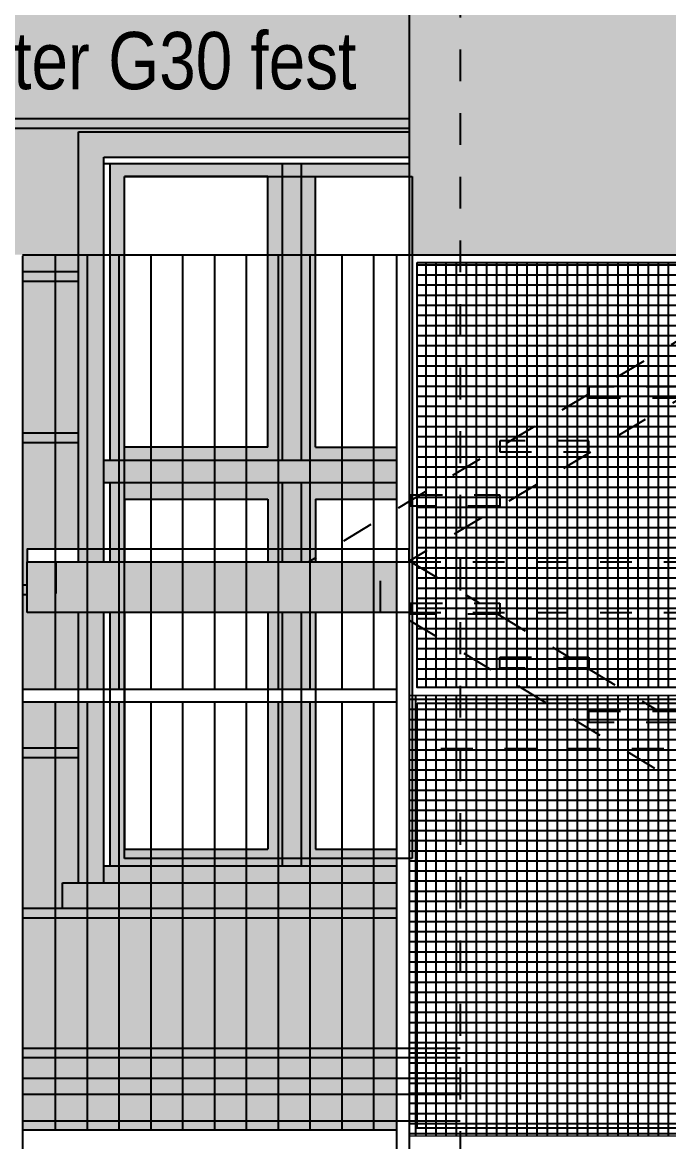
# Model space of a CAD drawing. Header units: metres. Extents: x -6 to 116, y 234 to 267.
# Drawn here: x 86.775 to 88.805, y 240.259 to 243.776 of the extents above; entities that cross this region are included whole.
import ezdxf
from ezdxf.enums import TextEntityAlignment as Align

# ---------------------------------------------------------------- set-up
doc = ezdxf.new("R2010")
doc.units = ezdxf.units.M
doc.header["$LTSCALE"] = 0.01
doc.header["$XCLIPFRAME"] = 2
doc.linetypes.add('AUSGEZOGEN', pattern=[0])
doc.linetypes.add('STRICHLINIE', pattern=[0.75, 0.5, -0.25])
for name, color, linetype in [('A_ANSICHT', 1, 'Continuous'), ('A_ansicht_geländer_1', 2, 'Continuous'), ('A_ansicht_verdeckt', 8, 'STRICHLINIE'), ('A_Fensterrahmen', 1, 'Continuous'), ('A_Gitterrost', 3, 'Continuous'), ('A_Glasbild', 7, 'Continuous'), ('A_Schraff_Fensterrahmen', 255, 'Continuous'), ('A_Schraff_Gewaende', 23, 'Continuous'), ('A_Schraff_Paneel', 14, 'Continuous'), ('A_schraff_scheibe', 253, 'Continuous'), ('A_Schraff_Sims', 17, 'Continuous'), ('A_Stahl', 5, 'Continuous'), ('A_TEXT', 1, 'Continuous'), ('ANSICHT', 1, 'Continuous'), ('FASSADE', 7, 'AUSGEZOGEN'), ('FASSADE_STRUKTUR', 2, 'AUSGEZOGEN')]:
    doc.layers.add(name, color=color, linetype=linetype)
doc.styles.add('arial-n', font='ARIALN.TTF')
picture_1 = doc.add_image_def('image1.jpg', size_in_pixel=(60, 84))

msp = doc.modelspace()

# ---------------------------------------------------------------- hatches: boundary and pattern name
at = {"layer": 'A_Schraff_Fensterrahmen'}
h = msp.add_hatch(color=256, dxfattribs=at)
h.paths.add_polyline_path([(87.0506, 243.0462), (87.0956, 243.0462), (87.0956, 243.2915), (87.5456, 243.2915), (87.5456, 243.0462), (87.5906, 243.0462), (87.5906, 243.3325), (87.0506, 243.3325)])
h.paths.add_polyline_path([(87.6956, 243.2915), (87.9897, 243.2915), (87.9897, 243.3325), (87.6506, 243.3325), (87.6506, 243.0462), (87.6956, 243.0462)])
h.paths.add_polyline_path([(87.6506, 243.3325), (87.5906, 243.3325), (87.5906, 243.0462), (87.6506, 243.0462)])
h = msp.add_hatch(color=256, dxfattribs=at)
h.paths.add_polyline_path([(87.6506, 241.9212), (87.5906, 241.9212), (87.5906, 241.6812), (87.6506, 241.6812)])
h.paths.add_polyline_path([(87.5906, 242.1212), (87.5906, 242.0812), (87.6506, 242.0812), (87.6506, 242.1212)])
h.paths.add_polyline_path([(87.5906, 242.1212), (87.6506, 242.1212), (87.6506, 242.3304), (87.5906, 242.3304)])
h.paths.add_polyline_path([(87.6777, 242.3304), (87.6506, 242.3304), (87.6506, 242.1212), (87.6777, 242.1212)])
h.paths.add_polyline_path([(87.6956, 242.2778), (87.7777, 242.2778), (87.7777, 242.3304), (87.6777, 242.3304), (87.6777, 242.1212), (87.6956, 242.1212)])
h.paths.add_polyline_path([(87.6506, 242.0812), (87.6746, 242.0812), (87.6777, 242.083), (87.6777, 242.1212), (87.6506, 242.1212)])
h.paths.add_polyline_path([(87.6956, 242.1212), (87.6777, 242.1212), (87.6777, 242.083), (87.6956, 242.0938)])
h.paths.add_polyline_path([(87.5456, 242.1212), (87.5777, 242.1212), (87.5777, 242.3304), (87.4777, 242.3304), (87.4777, 242.2778), (87.5456, 242.2778)])
h.paths.add_polyline_path([(87.3777, 242.3304), (87.3777, 242.2778), (87.4777, 242.2778), (87.4777, 242.3304)])
h.paths.add_polyline_path([(87.3777, 242.2778), (87.3777, 242.3304), (87.2777, 242.3304), (87.2777, 242.2778)])
h.paths.add_polyline_path([(87.2777, 242.2778), (87.2777, 242.3304), (87.1777, 242.3304), (87.1777, 242.2778)])
h.paths.add_polyline_path([(87.1777, 242.2778), (87.1777, 242.3304), (87.0777, 242.3304), (87.0777, 242.1212), (87.0956, 242.1212), (87.0956, 242.2778)])
h.paths.add_polyline_path([(87.0506, 242.1212), (87.0777, 242.1212), (87.0777, 242.3304), (87.0506, 242.3304)])
h.paths.add_polyline_path([(87.0777, 242.1212), (87.0506, 242.1212), (87.0506, 242.0812), (87.0777, 242.0812)])
h.paths.add_polyline_path([(87.0956, 242.1212), (87.0777, 242.1212), (87.0777, 242.0812), (87.0956, 242.0812)])
h.paths.add_polyline_path([(87.7777, 242.3304), (87.7777, 242.2778), (87.8777, 242.2778), (87.8777, 242.3304)])
h.paths.add_polyline_path([(87.8777, 242.3304), (87.8777, 242.2778), (87.9497, 242.2778), (87.9497, 242.3304)])
h.paths.add_polyline_path([(87.0506, 242.4005), (87.0777, 242.4005), (87.0777, 243.0462), (87.0506, 243.0462)])
h.paths.add_polyline_path([(87.0956, 242.4415), (87.0956, 243.0462), (87.0777, 243.0462), (87.0777, 242.4005), (87.1777, 242.4005), (87.1777, 242.4415)])
h.paths.add_polyline_path([(87.2777, 242.4005), (87.2777, 242.4415), (87.1777, 242.4415), (87.1777, 242.4005)])
h.paths.add_polyline_path([(87.3777, 242.4005), (87.3777, 242.4415), (87.2777, 242.4415), (87.2777, 242.4005)])
h.paths.add_polyline_path([(87.3777, 242.4415), (87.3777, 242.4005), (87.4777, 242.4005), (87.4777, 242.4415)])
h.paths.add_polyline_path([(87.5777, 242.4005), (87.5777, 243.0462), (87.5456, 243.0462), (87.5456, 242.4415), (87.4777, 242.4415), (87.4777, 242.4005)])
h.paths.add_polyline_path([(87.5777, 242.4005), (87.5906, 242.4005), (87.5906, 243.0462), (87.5777, 243.0462)])
h.paths.add_polyline_path([(87.5906, 242.4005), (87.6506, 242.4005), (87.6506, 243.0462), (87.5906, 243.0462)])
h.paths.add_polyline_path([(87.6777, 243.0462), (87.6506, 243.0462), (87.6506, 242.4005), (87.6777, 242.4005)])
h.paths.add_polyline_path([(87.7777, 242.4005), (87.7777, 242.4415), (87.6956, 242.4415), (87.6956, 243.0462), (87.6777, 243.0462), (87.6777, 242.4005)])
h.paths.add_polyline_path([(87.8777, 242.4005), (87.8777, 242.4415), (87.7777, 242.4415), (87.7777, 242.4005)])
h.paths.add_polyline_path([(87.9497, 242.4005), (87.9497, 242.4415), (87.8777, 242.4415), (87.8777, 242.4005)])
h.paths.add_polyline_path([(87.0777, 242.4005), (87.0306, 242.4005), (87.0306, 242.3304), (87.0777, 242.3304)])
h.paths.add_polyline_path([(87.1777, 242.3304), (87.1777, 242.4005), (87.0777, 242.4005), (87.0777, 242.3304)])
h.paths.add_polyline_path([(87.2777, 242.3304), (87.2777, 242.4005), (87.1777, 242.4005), (87.1777, 242.3304)])
h.paths.add_polyline_path([(87.3777, 242.3304), (87.3777, 242.4005), (87.2777, 242.4005), (87.2777, 242.3304)])
h.paths.add_polyline_path([(87.3777, 242.4005), (87.3777, 242.3304), (87.4777, 242.3304), (87.4777, 242.4005)])
h.paths.add_polyline_path([(87.4777, 242.4005), (87.4777, 242.3304), (87.5777, 242.3304), (87.5777, 242.4005)])
h.paths.add_polyline_path([(87.5777, 242.4005), (87.5777, 242.3304), (87.6777, 242.3304), (87.6777, 242.4005)])
h.paths.add_polyline_path([(87.6777, 242.3304), (87.7777, 242.3304), (87.7777, 242.4005), (87.6777, 242.4005)])
h.paths.add_polyline_path([(87.7777, 242.4005), (87.7777, 242.3304), (87.8777, 242.3304), (87.8777, 242.4005)])
h.paths.add_polyline_path([(87.8777, 242.3304), (87.9497, 242.3304), (87.9497, 242.4005), (87.8777, 242.4005)])
h = msp.add_hatch(color=256, dxfattribs=at)
h.paths.add_polyline_path([(87.5777, 242.1212), (87.5906, 242.1212), (87.5906, 242.3304), (87.5777, 242.3304)])
h.paths.add_polyline_path([(87.5777, 242.0812), (87.5906, 242.0812), (87.5906, 242.1212), (87.5777, 242.1212)])
h.paths.add_polyline_path([(87.6956, 242.0812), (87.6956, 242.0938), (87.6777, 242.083), (87.6777, 242.0812)])
h = msp.add_hatch(color=256, dxfattribs=at)
h.paths.add_polyline_path([(87.0777, 241.1251), (87.0306, 241.1251), (87.0306, 241.0725), (87.0777, 241.0725)])
h.paths.add_polyline_path([(87.1777, 241.1251), (87.0777, 241.1251), (87.0777, 241.0725), (87.1777, 241.0725)])
h.paths.add_polyline_path([(87.2777, 241.1251), (87.1777, 241.1251), (87.1777, 241.0725), (87.2777, 241.0725)])
h.paths.add_polyline_path([(87.3777, 241.1251), (87.2777, 241.1251), (87.2777, 241.0725), (87.3777, 241.0725)])
h.paths.add_polyline_path([(87.4777, 241.1251), (87.3777, 241.1251), (87.3777, 241.0725), (87.4777, 241.0725)])
h.paths.add_polyline_path([(87.5777, 241.1251), (87.4777, 241.1251), (87.4777, 241.0725), (87.5777, 241.0725)])
h.paths.add_polyline_path([(87.6777, 241.1251), (87.5777, 241.1251), (87.5777, 241.0725), (87.6777, 241.0725)])
h.paths.add_polyline_path([(87.7777, 241.1251), (87.6777, 241.1251), (87.6777, 241.0725), (87.7777, 241.0725)])
h.paths.add_polyline_path([(87.8777, 241.1251), (87.7777, 241.1251), (87.7777, 241.0725), (87.8777, 241.0725)])
h.paths.add_polyline_path([(87.9497, 241.1251), (87.8777, 241.1251), (87.8777, 241.0725), (87.9497, 241.0725)])
h.paths.add_polyline_path([(87.9497, 241.1778), (87.8777, 241.1778), (87.8777, 241.1251), (87.9497, 241.1251)])
h.paths.add_polyline_path([(87.8777, 241.1778), (87.7777, 241.1778), (87.7777, 241.1251), (87.8777, 241.1251)])
h.paths.add_polyline_path([(87.7777, 241.1778), (87.6956, 241.1778), (87.6956, 241.6412), (87.6777, 241.6412), (87.6777, 241.1251), (87.7777, 241.1251)])
h.paths.add_polyline_path([(87.6777, 241.6412), (87.6506, 241.6412), (87.6506, 241.1251), (87.6777, 241.1251)])
h.paths.add_polyline_path([(87.6506, 241.6412), (87.5906, 241.6412), (87.5906, 241.1251), (87.6506, 241.1251)])
h.paths.add_polyline_path([(87.5906, 241.6412), (87.5777, 241.6412), (87.5777, 241.1251), (87.5906, 241.1251)])
h.paths.add_polyline_path([(87.5777, 241.6412), (87.5456, 241.6412), (87.5456, 241.1778), (87.4777, 241.1778), (87.4777, 241.1251), (87.5777, 241.1251)])
h.paths.add_polyline_path([(87.4777, 241.1778), (87.3777, 241.1778), (87.3777, 241.1251), (87.4777, 241.1251)])
h.paths.add_polyline_path([(87.3777, 241.1778), (87.2777, 241.1778), (87.2777, 241.1251), (87.3777, 241.1251)])
h.paths.add_polyline_path([(87.2777, 241.1778), (87.1777, 241.1778), (87.1777, 241.1251), (87.2777, 241.1251)])
h.paths.add_polyline_path([(87.1777, 241.1778), (87.0956, 241.1778), (87.0956, 241.6412), (87.0777, 241.6412), (87.0777, 241.1251), (87.1777, 241.1251)])
h.paths.add_polyline_path([(87.0777, 241.6412), (87.0506, 241.6412), (87.0506, 241.1251), (87.0777, 241.1251)])
h.paths.add_polyline_path([(87.0777, 241.9212), (87.0506, 241.9212), (87.0506, 241.6812), (87.0777, 241.6812)])
h.paths.add_polyline_path([(87.0956, 241.9212), (87.0777, 241.9212), (87.0777, 241.6812), (87.0956, 241.6812)])
h.paths.add_polyline_path([(87.5777, 241.9212), (87.5456, 241.9212), (87.5456, 241.6812), (87.5777, 241.6812)])
h.paths.add_polyline_path([(87.5906, 241.9212), (87.5777, 241.9212), (87.5777, 241.6812), (87.5906, 241.6812)])
h.paths.add_polyline_path([(87.6777, 241.9212), (87.6506, 241.9212), (87.6506, 241.6812), (87.6777, 241.6812)])
h.paths.add_polyline_path([(87.6956, 241.9212), (87.6777, 241.9212), (87.6777, 241.6812), (87.6956, 241.6812)])
h.paths.add_polyline_path([(87.5777, 242.1212), (87.5456, 242.1212), (87.5456, 242.0812), (87.5777, 242.0812)])
at = {"layer": 'A_Schraff_Gewaende'}
h = msp.add_hatch(color=256, dxfattribs=at)
h.dxf.hatch_style = 1
h.paths.add_polyline_path([(87.0306, 243.3525), (87.9897, 243.3525), (87.9897, 243.4325), (86.9506, 243.4325), (86.9506, 243.0462), (87.0306, 243.0462)])
h.paths.add_polyline_path([(87.0306, 243.0462), (86.9777, 243.0462), (86.9777, 242.1212), (87.0306, 242.1212)])
h.paths.add_polyline_path([(86.9777, 243.0462), (86.9506, 243.0462), (86.9506, 242.1212), (86.9777, 242.1212)])
h.paths.add_polyline_path([(86.9777, 242.1212), (86.9506, 242.1212), (86.9506, 242.0812), (86.9777, 242.0812)])
h.paths.add_polyline_path([(87.0306, 242.1212), (86.9777, 242.1212), (86.9777, 242.0812), (87.0306, 242.0812)])
h.paths.add_polyline_path([(86.9777, 241.9212), (86.9506, 241.9212), (86.9506, 241.6812), (86.9777, 241.6812)])
h.paths.add_polyline_path([(87.0306, 241.9212), (86.9777, 241.9212), (86.9777, 241.6812), (87.0306, 241.6812)])
h.paths.add_polyline_path([(86.9777, 241.6412), (86.9506, 241.6412), (86.9506, 241.0725), (86.9777, 241.0725)])
h.paths.add_polyline_path([(87.0306, 241.6412), (86.9777, 241.6412), (86.9777, 241.0725), (87.0306, 241.0725)])
h.paths.add_polyline_path([(86.9777, 241.0725), (86.9006, 241.0725), (86.9006, 240.9925), (86.9777, 240.9925)])
h.paths.add_polyline_path([(87.0777, 241.0725), (86.9777, 241.0725), (86.9777, 240.9925), (87.0777, 240.9925)])
h.paths.add_polyline_path([(87.1777, 241.0725), (87.0777, 241.0725), (87.0777, 240.9925), (87.1777, 240.9925)])
h.paths.add_polyline_path([(87.2777, 241.0725), (87.1777, 241.0725), (87.1777, 240.9925), (87.2777, 240.9925)])
h.paths.add_polyline_path([(87.3777, 241.0725), (87.2777, 241.0725), (87.2777, 240.9925), (87.3777, 240.9925)])
h.paths.add_polyline_path([(87.4777, 241.0725), (87.3777, 241.0725), (87.3777, 240.9925), (87.4777, 240.9925)])
h.paths.add_polyline_path([(87.5777, 241.0725), (87.4777, 241.0725), (87.4777, 240.9925), (87.5777, 240.9925)])
h.paths.add_polyline_path([(87.6777, 241.0725), (87.5777, 241.0725), (87.5777, 240.9925), (87.6777, 240.9925)])
h.paths.add_polyline_path([(87.7777, 241.0725), (87.6777, 241.0725), (87.6777, 240.9925), (87.7777, 240.9925)])
h.paths.add_polyline_path([(87.8777, 241.0725), (87.7777, 241.0725), (87.7777, 240.9925), (87.8777, 240.9925)])
h.paths.add_polyline_path([(87.9497, 241.0725), (87.8777, 241.0725), (87.8777, 240.9925), (87.9497, 240.9925)])
at = {"layer": 'A_Schraff_Paneel'}
h = msp.add_hatch(color=256, dxfattribs=at)
h.paths.add_polyline_path([(72.5025, 243.9441), (72.5025, 240.5227), (72.4676, 240.5227), (72.4676, 240.4582), (86.7347, 240.4582), (86.7347, 243.0462), (86.9506, 243.0462), (86.9506, 243.4325), (87.9897, 243.4325), (87.9897, 243.9441)])
h.paths.add_polyline_path([(78.0402, 243.4325), (78.0402, 241.0725), (77.9902, 241.0725), (77.9902, 240.9925), (79.4302, 240.9925), (79.4302, 241.0725), (79.3802, 241.0725), (79.3802, 243.4325)], flags=16)
h.paths.add_polyline_path([(76.2212, 243.4325), (76.2212, 241.0725), (76.1712, 241.0725), (76.1712, 240.9925), (77.6112, 240.9925), (77.6112, 241.0725), (77.5612, 241.0725), (77.5612, 243.4325)], flags=16)
h.paths.add_polyline_path([(83.1909, 243.4325), (83.1909, 241.0725), (83.1409, 241.0725), (83.1409, 240.9925), (84.5809, 240.9925), (84.5809, 241.0725), (84.5309, 241.0725), (84.5309, 243.4325)], flags=16)
h.paths.add_polyline_path([(74.3413, 243.4325), (74.3413, 241.0725), (74.2913, 241.0725), (74.2913, 240.9925), (75.7313, 240.9925), (75.7313, 241.0725), (75.6813, 241.0725), (75.6813, 243.4325)], flags=16)
h = msp.add_hatch(color=256, dxfattribs=at)
h.dxf.hatch_style = 1
h.paths.add_polyline_path([(86.8777, 242.9629), (86.7747, 242.9629), (86.7747, 242.4863), (86.8777, 242.4863)])
h.paths.add_polyline_path([(86.9506, 242.9629), (86.8777, 242.9629), (86.8777, 242.4863), (86.9506, 242.4863)])
h.paths.add_polyline_path([(86.8777, 243.0462), (86.7747, 243.0462), (86.7747, 243.0262), (86.7747, 242.9929), (86.8777, 242.9929)])
h.paths.add_polyline_path([(86.9506, 243.0462), (86.8777, 243.0462), (86.8777, 242.9929), (86.9506, 242.9929)])
h.paths.add_polyline_path([(86.8777, 242.4563), (86.7747, 242.4563), (86.7747, 242.0082), (86.7897, 242.0082), (86.7897, 242.0812), (86.7897, 242.1212), (86.8777, 242.1212)])
h.paths.add_polyline_path([(86.9506, 242.4563), (86.8777, 242.4563), (86.8777, 242.1212), (86.9506, 242.1212)])
h.paths.add_polyline_path([(86.8777, 241.9212), (86.7897, 241.9212), (86.7897, 241.9782), (86.7747, 241.9782), (86.7747, 241.6812), (86.8777, 241.6812)])
h.paths.add_polyline_path([(86.9506, 241.9212), (86.8777, 241.9212), (86.8777, 241.6812), (86.9506, 241.6812)])
h.paths.add_polyline_path([(86.8777, 241.6412), (86.7747, 241.6412), (86.7747, 241.4959), (86.8777, 241.4959)])
h.paths.add_polyline_path([(86.9506, 241.6412), (86.8777, 241.6412), (86.8777, 241.4959), (86.9506, 241.4959)])
h.paths.add_polyline_path([(86.8777, 241.4659), (86.7747, 241.4659), (86.7747, 240.9921), (86.8777, 240.9921)])
h.paths.add_polyline_path([(86.9506, 241.4659), (86.8777, 241.4659), (86.8777, 240.9921), (86.9006, 240.9921), (86.9006, 241.0725), (86.9506, 241.0725)])
h = msp.add_hatch(color=256, dxfattribs=at)
h.paths.add_polyline_path([(86.8777, 242.9629), (86.8777, 242.9929), (86.7747, 242.9929), (86.7747, 242.9629)])
h.paths.add_polyline_path([(86.9506, 242.9629), (86.9506, 242.9929), (86.8777, 242.9929), (86.8777, 242.9629)])
h.paths.add_polyline_path([(86.7747, 242.4863), (86.7747, 242.4563), (86.8777, 242.4563), (86.8777, 242.4863)])
h.paths.add_polyline_path([(86.9506, 242.4563), (86.9506, 242.4863), (86.8777, 242.4863), (86.8777, 242.4563)])
h.paths.add_polyline_path([(86.7897, 242.0082), (86.7747, 242.0082), (86.7747, 241.9782), (86.7897, 241.9782)])
h = msp.add_hatch(color=256, dxfattribs=at)
h.paths.add_polyline_path([(86.8777, 240.5227), (86.8777, 240.5527), (86.7747, 240.5527), (86.7747, 240.5227)])
h.paths.add_polyline_path([(86.9777, 240.5227), (86.9777, 240.5527), (86.8777, 240.5527), (86.8777, 240.5227)])
h.paths.add_polyline_path([(86.9777, 240.5527), (86.9777, 240.5227), (87.0777, 240.5227), (87.0777, 240.5527)])
h.paths.add_polyline_path([(87.0777, 240.5527), (87.0777, 240.5227), (87.1777, 240.5227), (87.1777, 240.5527)])
h.paths.add_polyline_path([(87.1777, 240.5527), (87.1777, 240.5227), (87.2777, 240.5227), (87.2777, 240.5527)])
h.paths.add_polyline_path([(87.2777, 240.5527), (87.2777, 240.5227), (87.3777, 240.5227), (87.3777, 240.5527)])
h.paths.add_polyline_path([(87.4777, 240.5227), (87.4777, 240.5527), (87.3777, 240.5527), (87.3777, 240.5227)])
h.paths.add_polyline_path([(87.5777, 240.5227), (87.5777, 240.5527), (87.4777, 240.5527), (87.4777, 240.5227)])
h.paths.add_polyline_path([(87.6777, 240.5227), (87.6777, 240.5527), (87.5777, 240.5527), (87.5777, 240.5227)])
h.paths.add_polyline_path([(87.7777, 240.5227), (87.7777, 240.5527), (87.6777, 240.5527), (87.6777, 240.5227)])
h.paths.add_polyline_path([(87.8777, 240.5227), (87.8777, 240.5527), (87.7777, 240.5527), (87.7777, 240.5227)])
h.paths.add_polyline_path([(87.8777, 240.5527), (87.8777, 240.5227), (87.9497, 240.5227), (87.9497, 240.5527)])
h.paths.add_polyline_path([(87.9497, 240.9621), (87.9497, 240.9921), (87.8777, 240.9921), (87.8777, 240.9621)])
h.paths.add_polyline_path([(87.7777, 240.9921), (87.7777, 240.9621), (87.8777, 240.9621), (87.8777, 240.9921)])
h.paths.add_polyline_path([(87.6777, 240.9921), (87.6777, 240.9621), (87.7777, 240.9621), (87.7777, 240.9921)])
h.paths.add_polyline_path([(87.5777, 240.9921), (87.5777, 240.9621), (87.6777, 240.9621), (87.6777, 240.9921)])
h.paths.add_polyline_path([(87.4777, 240.9921), (87.4777, 240.9621), (87.5777, 240.9621), (87.5777, 240.9921)])
h.paths.add_polyline_path([(87.4777, 240.9621), (87.4777, 240.9921), (87.3777, 240.9921), (87.3777, 240.9621)])
h.paths.add_polyline_path([(87.3777, 240.9621), (87.3777, 240.9921), (87.2777, 240.9921), (87.2777, 240.9621)])
h.paths.add_polyline_path([(87.1777, 240.9921), (87.1777, 240.9621), (87.2777, 240.9621), (87.2777, 240.9921)])
h.paths.add_polyline_path([(87.1777, 240.9621), (87.1777, 240.9921), (87.0777, 240.9921), (87.0777, 240.9621)])
h.paths.add_polyline_path([(86.9777, 240.9921), (86.9777, 240.9621), (87.0777, 240.9621), (87.0777, 240.9921)])
h.paths.add_polyline_path([(86.8777, 240.9921), (86.8777, 240.9621), (86.9777, 240.9621), (86.9777, 240.9921)])
h.paths.add_polyline_path([(86.7747, 240.9921), (86.7747, 240.9621), (86.8777, 240.9621), (86.8777, 240.9921)])
h.paths.add_polyline_path([(86.7747, 241.4959), (86.7747, 241.4659), (86.8777, 241.4659), (86.8777, 241.4959)])
h.paths.add_polyline_path([(86.9506, 241.4659), (86.9506, 241.4959), (86.8777, 241.4959), (86.8777, 241.4659)])
h = msp.add_hatch(color=256, dxfattribs=at)
h.dxf.hatch_style = 1
h.paths.add_polyline_path([(86.8777, 240.9621), (86.7747, 240.9621), (86.7747, 240.5527), (86.8777, 240.5527)])
h.paths.add_polyline_path([(86.9777, 240.9621), (86.8777, 240.9621), (86.8777, 240.5527), (86.9777, 240.5527)])
h.paths.add_polyline_path([(87.0777, 240.9621), (86.9777, 240.9621), (86.9777, 240.5527), (87.0777, 240.5527)])
h.paths.add_polyline_path([(87.1777, 240.9621), (87.0777, 240.9621), (87.0777, 240.5527), (87.1777, 240.5527)])
h.paths.add_polyline_path([(87.2777, 240.9621), (87.1777, 240.9621), (87.1777, 240.5527), (87.2777, 240.5527)])
h.paths.add_polyline_path([(87.3777, 240.9621), (87.2777, 240.9621), (87.2777, 240.5527), (87.3777, 240.5527)])
h.paths.add_polyline_path([(87.4777, 240.9621), (87.3777, 240.9621), (87.3777, 240.5527), (87.4777, 240.5527)])
h.paths.add_polyline_path([(87.5777, 240.9621), (87.4777, 240.9621), (87.4777, 240.5527), (87.5777, 240.5527)])
h.paths.add_polyline_path([(87.6777, 240.9621), (87.5777, 240.9621), (87.5777, 240.5527), (87.6777, 240.5527)])
h.paths.add_polyline_path([(87.7777, 240.9621), (87.6777, 240.9621), (87.6777, 240.5527), (87.7777, 240.5527)])
h.paths.add_polyline_path([(87.8777, 240.9621), (87.7777, 240.9621), (87.7777, 240.5527), (87.8777, 240.5527)])
h.paths.add_polyline_path([(87.9497, 240.9621), (87.8777, 240.9621), (87.8777, 240.5527), (87.9497, 240.5527)])
h.paths.add_polyline_path([(87.9497, 240.5227), (87.8777, 240.5227), (87.8777, 240.4582), (87.9497, 240.4582)])
h.paths.add_polyline_path([(87.8777, 240.5227), (87.7777, 240.5227), (87.7777, 240.4582), (87.8777, 240.4582)])
h.paths.add_polyline_path([(87.7777, 240.5227), (87.6777, 240.5227), (87.6777, 240.4582), (87.7777, 240.4582)])
h.paths.add_polyline_path([(87.6777, 240.5227), (87.5777, 240.5227), (87.5777, 240.4582), (87.6777, 240.4582)])
h.paths.add_polyline_path([(87.5777, 240.5227), (87.4777, 240.5227), (87.4777, 240.4582), (87.5777, 240.4582)])
h.paths.add_polyline_path([(87.4777, 240.5227), (87.3777, 240.5227), (87.3777, 240.4582), (87.4777, 240.4582)])
h.paths.add_polyline_path([(87.3777, 240.5227), (87.2777, 240.5227), (87.2777, 240.4582), (87.3777, 240.4582)])
h.paths.add_polyline_path([(87.2777, 240.5227), (87.1777, 240.5227), (87.1777, 240.4582), (87.2777, 240.4582)])
h.paths.add_polyline_path([(87.1777, 240.5227), (87.0777, 240.5227), (87.0777, 240.4582), (87.1777, 240.4582)])
h.paths.add_polyline_path([(87.0777, 240.5227), (86.9777, 240.5227), (86.9777, 240.4582), (87.0777, 240.4582)])
h.paths.add_polyline_path([(86.9777, 240.5227), (86.8777, 240.5227), (86.8777, 240.4582), (86.9777, 240.4582)])
h.paths.add_polyline_path([(86.8777, 240.5227), (86.7747, 240.5227), (86.7747, 240.4582), (86.8777, 240.4582)])
h = msp.add_hatch(color=256, dxfattribs=at)
h.paths.add_polyline_path([(86.8777, 240.2962), (86.8777, 240.3242), (86.7747, 240.3242), (86.7747, 240.2962)])
h.paths.add_polyline_path([(86.9777, 240.2962), (86.9777, 240.3242), (86.8777, 240.3242), (86.8777, 240.2962)])
h.paths.add_polyline_path([(87.0777, 240.2962), (87.0777, 240.3242), (86.9777, 240.3242), (86.9777, 240.2962)])
h.paths.add_polyline_path([(87.1777, 240.2962), (87.1777, 240.3242), (87.0777, 240.3242), (87.0777, 240.2962)])
h.paths.add_polyline_path([(87.2777, 240.2962), (87.2777, 240.3242), (87.1777, 240.3242), (87.1777, 240.2962)])
h.paths.add_polyline_path([(87.3777, 240.2962), (87.3777, 240.3242), (87.2777, 240.3242), (87.2777, 240.2962)])
h.paths.add_polyline_path([(87.4777, 240.2962), (87.4777, 240.3242), (87.3777, 240.3242), (87.3777, 240.2962)])
h.paths.add_polyline_path([(87.5777, 240.2962), (87.5777, 240.3242), (87.4777, 240.3242), (87.4777, 240.2962)])
h.paths.add_polyline_path([(87.6777, 240.2962), (87.6777, 240.3242), (87.5777, 240.3242), (87.5777, 240.2962)])
h.paths.add_polyline_path([(87.7777, 240.2962), (87.7777, 240.3242), (87.6777, 240.3242), (87.6777, 240.2962)])
h.paths.add_polyline_path([(87.8777, 240.2962), (87.8777, 240.3242), (87.7777, 240.3242), (87.7777, 240.2962)])
h.paths.add_polyline_path([(87.9497, 240.2962), (87.9497, 240.3242), (87.8777, 240.3242), (87.8777, 240.2962)])
at = {"layer": 'A_schraff_scheibe'}
h = msp.add_hatch(dxfattribs=at)
h.set_pattern_fill('DOTS', color=253, scale=0.02, style=0)
h.paths.add_polyline_path([(90.7897, 252.3962), (87.9897, 252.3962), (87.9897, 251.2962), (90.7897, 251.2962)])
h.paths.add_polyline_path([(90.7897, 251.2962), (87.9897, 251.2962), (87.9897, 250.5318), (90.7897, 248.8384)])
h.paths.add_polyline_path([(89.6647, 250.3245, -1), (89.1147, 250.3245, -1)], flags=16)
h.paths.add_polyline_path([(87.9907, 250.5312), (87.9897, 250.5312), (87.9897, 249.3812), (88.946, 248.8028), (90.7897, 248.8028), (90.7897, 248.8384)])
h.paths.add_polyline_path([(87.9897, 249.2075), (87.9897, 248.8028), (88.6605, 248.8028)])
h.paths.add_polyline_path([(90.7897, 248.8028), (88.946, 248.8028), (90.7897, 247.6878)])
h.paths.add_polyline_path([(88.6605, 248.8028), (87.9897, 248.8028), (87.9897, 247.5562), (90.7273, 247.5562)])
h.paths.add_polyline_path([(90.7897, 247.5185), (90.7273, 247.5562), (87.9897, 247.5562), (87.9897, 246.9618), (90.7897, 245.2684)])
h.paths.add_polyline_path([(89.6647, 246.7545, -1), (89.1147, 246.7545, -1)], flags=16)
h.paths.add_polyline_path([(87.9907, 246.9612), (87.9897, 246.9612), (87.9897, 245.8112), (88.946, 245.2328), (90.7897, 245.2328), (90.7897, 245.2684)])
h.paths.add_polyline_path([(87.9897, 245.6375), (87.9897, 245.2328), (88.6605, 245.2328)])
h.paths.add_polyline_path([(88.6605, 245.2328), (87.9897, 245.2328), (87.9897, 243.9862), (90.7273, 243.9862)])
h.paths.add_polyline_path([(90.7897, 245.2328), (88.946, 245.2328), (90.7897, 244.1178)])
h.paths.add_polyline_path([(90.7897, 243.9485), (90.7273, 243.9862), (87.9897, 243.9862), (87.9897, 243.0462), (89.1165, 243.0462, -0.890774), (89.6629, 243.0462), (90.7897, 243.0462)])
h = msp.add_hatch(color=256, dxfattribs=at)
h.paths.add_polyline_path([(86.8777, 242.0812), (86.7897, 242.0812), (86.7897, 241.9212), (86.8777, 241.9212)])
h.paths.add_polyline_path([(86.8777, 241.9212), (86.8797, 241.9212), (86.9777, 241.9212), (86.9777, 242.0812), (86.8777, 242.0812)])
h.paths.add_polyline_path([(86.9777, 241.9212), (87.0777, 241.9212), (87.0777, 242.0812), (86.9777, 242.0812)])
h.paths.add_polyline_path([(87.0777, 241.9212), (87.1777, 241.9212), (87.1777, 242.0812), (87.0777, 242.0812)])
h.paths.add_polyline_path([(87.2777, 242.0812), (87.1777, 242.0812), (87.1777, 241.9212), (87.2777, 241.9212)])
h.paths.add_polyline_path([(87.3777, 242.0812), (87.2777, 242.0812), (87.2777, 241.9212), (87.3777, 241.9212)])
h.paths.add_polyline_path([(87.3777, 241.9212), (87.4777, 241.9212), (87.4777, 242.0812), (87.3777, 242.0812)])
h.paths.add_polyline_path([(87.4777, 241.9212), (87.5777, 241.9212), (87.5777, 242.0812), (87.4777, 242.0812)])
h.paths.add_polyline_path([(87.6777, 242.0812), (87.5777, 242.0812), (87.5777, 241.9212), (87.6777, 241.9212)])
h.paths.add_polyline_path([(87.7777, 242.0812), (87.6777, 242.0812), (87.6777, 241.9212), (87.7777, 241.9212)])
h.paths.add_polyline_path([(87.7777, 241.9212), (87.8777, 241.9212), (87.8777, 242.0812), (87.7777, 242.0812)])
h.paths.add_polyline_path([(87.9497, 242.0812), (87.8777, 242.0812), (87.8777, 241.9212), (87.8997, 241.9212), (87.9497, 241.9212)])
at = {"layer": 'A_Schraff_Sims'}
h = msp.add_hatch(color=256, dxfattribs=at)
h.paths.add_polyline_path([(86.8777, 240.4082), (86.8777, 240.4582), (86.7747, 240.4582), (86.7747, 240.4082)])
h.paths.add_polyline_path([(86.7747, 240.4082), (86.7747, 240.3242), (86.8777, 240.3242), (86.8777, 240.4082)])
h.paths.add_polyline_path([(86.8777, 240.4582), (86.8777, 240.4082), (86.9777, 240.4082), (86.9777, 240.4582)])
h.paths.add_polyline_path([(86.8777, 240.4082), (86.8777, 240.3242), (86.9777, 240.3242), (86.9777, 240.4082)])
h.paths.add_polyline_path([(86.9777, 240.4582), (86.9777, 240.4082), (87.0777, 240.4082), (87.0777, 240.4582)])
h.paths.add_polyline_path([(86.9777, 240.4082), (86.9777, 240.3242), (87.0777, 240.3242), (87.0777, 240.4082)])
h.paths.add_polyline_path([(87.1777, 240.4082), (87.1777, 240.4582), (87.0777, 240.4582), (87.0777, 240.4082)])
h.paths.add_polyline_path([(87.1777, 240.3242), (87.1777, 240.4082), (87.0777, 240.4082), (87.0777, 240.3242)])
h.paths.add_polyline_path([(87.2777, 240.4082), (87.2777, 240.4582), (87.1777, 240.4582), (87.1777, 240.4082)])
h.paths.add_polyline_path([(87.1777, 240.4082), (87.1777, 240.3242), (87.2777, 240.3242), (87.2777, 240.4082)])
h.paths.add_polyline_path([(87.3777, 240.4082), (87.3777, 240.4582), (87.2777, 240.4582), (87.2777, 240.4082)])
h.paths.add_polyline_path([(87.2777, 240.4082), (87.2777, 240.3242), (87.3777, 240.3242), (87.3777, 240.4082)])
h.paths.add_polyline_path([(87.4777, 240.4082), (87.4777, 240.4582), (87.3777, 240.4582), (87.3777, 240.4082)])
h.paths.add_polyline_path([(87.3777, 240.4082), (87.3777, 240.3242), (87.4777, 240.3242), (87.4777, 240.4082)])
h.paths.add_polyline_path([(87.5777, 240.4082), (87.5777, 240.4582), (87.4777, 240.4582), (87.4777, 240.4082)])
h.paths.add_polyline_path([(87.4777, 240.4082), (87.4777, 240.3242), (87.5777, 240.3242), (87.5777, 240.4082)])
h.paths.add_polyline_path([(87.6777, 240.4082), (87.6777, 240.4582), (87.5777, 240.4582), (87.5777, 240.4082)])
h.paths.add_polyline_path([(87.5777, 240.4082), (87.5777, 240.3242), (87.6777, 240.3242), (87.6777, 240.4082)])
h.paths.add_polyline_path([(87.7777, 240.4082), (87.7777, 240.4582), (87.6777, 240.4582), (87.6777, 240.4082)])
h.paths.add_polyline_path([(87.7777, 240.3242), (87.7777, 240.4082), (87.6777, 240.4082), (87.6777, 240.3242)])
h.paths.add_polyline_path([(87.8777, 240.4082), (87.8777, 240.4582), (87.7777, 240.4582), (87.7777, 240.4082)])
h.paths.add_polyline_path([(87.8777, 240.3242), (87.8777, 240.4082), (87.7777, 240.4082), (87.7777, 240.3242)])
h.paths.add_polyline_path([(87.8777, 240.4082), (87.9497, 240.4082), (87.9497, 240.4582), (87.8777, 240.4582)])
h.paths.add_polyline_path([(87.8777, 240.4082), (87.8777, 240.3242), (87.9497, 240.3242), (87.9497, 240.4082)])
at = {"layer": 'ANSICHT'}
h = msp.add_hatch(dxfattribs=at)
h.set_pattern_fill('ANSI37', color=8, scale=0.01, angle=45, style=0)
h.paths.add_polyline_path([(88.0147, 243.0212), (90.7647, 243.0212), (90.7647, 241.6862), (88.0147, 241.6862)])
h = msp.add_hatch(dxfattribs=at)
h.set_pattern_fill('ANSI37', color=8, scale=0.01, angle=45, style=0)
h.paths.add_polyline_path([(87.9897, 241.6612), (90.7897, 241.6612), (90.7897, 240.2762), (87.9897, 240.2762)])

# ---------------------------------------------------------------- linework, layer by layer
at = {"layer": 'A_ANSICHT', "color": 1}
msp.add_line((87.8997, 241.9212), (86.8797, 241.9212), dxfattribs=at)
at = {"layer": 'A_ansicht_geländer_1'}
for p, q in [((86.8777, 243.0462), (86.8777, 241.6812)), ((86.9777, 243.0462), (86.9777, 241.6812)), ((87.0777, 243.0462), (87.0777, 241.6812)), ((87.1777, 243.0462), (87.1777, 241.6812)), ((87.2777, 243.0462), (87.2777, 241.6812)), ((87.3777, 243.0462), (87.3777, 241.6812)), ((87.4777, 243.0462), (87.4777, 241.6812)), ((87.5777, 243.0462), (87.5777, 241.6812)), ((87.6777, 243.0462), (87.6777, 241.6812)), ((87.7777, 243.0462), (87.7777, 241.6812)), ((87.8777, 243.0462), (87.8777, 241.6812)), ((86.8777, 241.6412), (86.8777, 240.2962)), ((86.9777, 241.6412), (86.9777, 240.2962)), ((87.0777, 241.6412), (87.0777, 240.2962)), ((87.1777, 241.6412), (87.1777, 240.2962)), ((87.2777, 241.6412), (87.2777, 240.2962)), ((87.3777, 241.6412), (87.3777, 240.2962)), ((87.4777, 241.6412), (87.4777, 240.2962)), ((87.5777, 241.6412), (87.5777, 240.2962)), ((87.6777, 241.6412), (87.6777, 240.2962)), ((87.7777, 241.6412), (87.7777, 240.2962)), ((87.8777, 241.6412), (87.8777, 240.2962))]:
    msp.add_line(p, q, dxfattribs=at)
at = {"layer": 'A_ansicht_verdeckt', "color": 1, "linetype": 'STRICHLINIE', "ltscale": 10}
for p, q in [((88.1497, 245.4912), (88.1497, 238.8912)), ((90.7849, 243.9462), (87.6746, 242.0812)), ((90.7897, 243.7625), (87.9897, 242.0835)), ((86.8797, 242.0812), (86.8797, 241.9212)), ((87.8997, 241.9212), (87.8997, 242.0812)), ((87.9897, 242.0812), (90.6297, 242.0812)), ((87.9949, 242.0812), (88.2105, 241.9512)), ((87.9897, 241.9212), (90.6297, 241.9212)), ((88.2685, 241.9162), (88.4923, 241.7812)), ((87.9897, 241.8975), (88.7773, 241.4224)), ((88.5503, 241.7462), (88.7741, 241.6112))]:
    msp.add_line(p, q, dxfattribs=at)
for points in [[(88.5541, 242.5962), (88.8341, 242.5962), (88.8341, 242.6312), (88.5541, 242.6312)], [(88.2741, 242.4262), (88.5541, 242.4262), (88.5541, 242.4612), (88.2741, 242.4612)], [(87.9941, 242.2912), (88.2741, 242.2912), (88.2741, 242.2562), (87.9941, 242.2562)], [(87.9941, 241.9512), (88.2741, 241.9512), (88.2741, 241.9162), (87.9941, 241.9162)], [(88.2741, 241.7812), (88.5541, 241.7812), (88.5541, 241.7462), (88.2741, 241.7462)], [(88.5541, 241.6112), (88.8341, 241.6112), (88.8341, 241.5762), (88.5541, 241.5762)]]:
    msp.add_lwpolyline(points, close=True, dxfattribs=at)
at = {"layer": 'A_Fensterrahmen'}
for p, q in [((87.0306, 243.3325), (87.9897, 243.3325)), ((87.0506, 242.4005), (87.0506, 243.3325)), ((87.5906, 243.3325), (87.5906, 242.4005)), ((87.6506, 243.3325), (87.6506, 242.4005)), ((87.0956, 242.4415), (87.0956, 243.2915)), ((87.5456, 243.2915), (87.0956, 243.2915)), ((87.5456, 242.4415), (87.5456, 243.2915)), ((87.6956, 243.2915), (87.9897, 243.2915)), ((87.6956, 242.4415), (87.6956, 243.2915)), ((87.5456, 242.4415), (87.0956, 242.4415)), ((87.6956, 242.4415), (87.9497, 242.4415)), ((87.0306, 242.4005), (87.9497, 242.4005)), ((87.0306, 242.3304), (87.9497, 242.3304)), ((87.0506, 242.0812), (87.0506, 242.3304)), ((87.5906, 242.3304), (87.5906, 242.0812)), ((87.6506, 242.3304), (87.6506, 242.0812)), ((87.0956, 242.2778), (87.0956, 242.0812)), ((87.0956, 242.2778), (87.5456, 242.2778)), ((87.5456, 242.2778), (87.5456, 242.0812)), ((87.6956, 242.2778), (87.9497, 242.2778)), ((87.6956, 242.2778), (87.6956, 242.0812)), ((87.0506, 241.1251), (87.0506, 241.9212)), ((87.0956, 241.9212), (87.0956, 241.1778)), ((87.5456, 241.9212), (87.5456, 241.1778)), ((87.5906, 241.9212), (87.5906, 241.1251)), ((87.6506, 241.9212), (87.6506, 241.1251)), ((87.6956, 241.9212), (87.6956, 241.1778)), ((87.0956, 241.1778), (87.5456, 241.1778)), ((87.6956, 241.1778), (87.9497, 241.1778)), ((87.0306, 241.1251), (87.9497, 241.1251))]:
    msp.add_line(p, q, dxfattribs=at)
at = {"layer": 'A_Gitterrost'}
msp.add_lwpolyline([(87.9897, 242.1212), (86.7897, 242.1212), (86.7897, 242.0812), (87.9897, 242.0812)], close=True, dxfattribs=at)
at = {"layer": 'A_schraff_scheibe', "color": 3, "lineweight": 0}
msp.add_line((87.9897, 243.9862), (87.9897, 243.0462), dxfattribs=at)
at = {"layer": 'A_schraff_scheibe', "color": 1, "lineweight": 0}
msp.add_line((87.9897, 243.0462), (89.1165, 243.0462), dxfattribs=at)
at = {"layer": 'A_schraff_scheibe', "color": 3, "lineweight": 0}
for points in [[(87.9897, 243.0462), (90.7897, 243.0462), (90.7897, 241.6612), (87.9897, 241.6612)], [(87.9897, 241.6612), (90.7897, 241.6612), (90.7897, 240.2762), (87.9897, 240.2762)]]:
    msp.add_lwpolyline(points, close=True, dxfattribs=at)
at = {"layer": 'A_Stahl'}
for p, q in [((86.7747, 243.0462), (92.0854, 243.0462)), ((86.7897, 242.0812), (86.8797, 242.0812)), ((86.7897, 241.9212), (86.7897, 242.0812)), ((87.8997, 242.0812), (87.9897, 242.0812)), ((87.9897, 242.0812), (87.9897, 241.9212)), ((86.8797, 241.9212), (86.7897, 241.9212)), ((87.9897, 241.9212), (87.8997, 241.9212))]:
    msp.add_line(p, q, dxfattribs=at)
at = {"layer": 'ANSICHT'}
for p, q in [((87.9897, 252.3962), (87.9897, 238.8912)), ((86.7747, 243.0422), (86.7747, 239.0462)), ((87.9497, 243.0462), (87.9497, 238.9193)), ((87.9497, 243.0462), (87.9497, 238.8912)), ((87.9897, 243.0422), (87.9897, 238.9033))]:
    msp.add_line(p, q, dxfattribs=at)
at = {"layer": 'ANSICHT', "color": 1}
for p, q in [((86.7747, 241.6812), (87.9497, 241.6812)), ((86.7747, 241.6412), (87.9497, 241.6412)), ((86.7747, 240.2962), (87.9497, 240.2962))]:
    msp.add_line(p, q, dxfattribs=at)
at = {"layer": 'ANSICHT', "linetype": 'STRICHLINIE', "ltscale": 20}
msp.add_line((90.7897, 241.4928), (87.9897, 241.4928), dxfattribs=at)
at = {"layer": 'ANSICHT'}
for points in [[(88.0147, 243.0212), (90.7647, 243.0212), (90.7647, 241.6862), (88.0147, 241.6862)], [(88.0147, 241.6362), (90.7647, 241.6362), (90.7647, 240.3012), (88.0147, 240.3012)]]:
    msp.add_lwpolyline(points, close=True, dxfattribs=at)
at = {"layer": 'FASSADE'}
for p, q in [((86.9506, 243.4325), (87.9897, 243.4325)), ((86.9506, 242.0812), (86.9506, 243.4325)), ((87.0306, 243.3525), (87.9897, 243.3525)), ((87.0306, 242.0812), (87.0306, 243.3525)), ((86.9506, 241.0725), (86.9506, 241.9212)), ((87.0306, 241.0725), (87.0306, 241.9212)), ((86.9006, 240.9925), (86.9006, 241.0725)), ((86.9006, 241.0725), (87.9497, 241.0725)), ((86.9006, 240.9925), (87.9497, 240.9925)), ((86.7747, 240.4582), (88.1497, 240.4582)), ((86.7747, 240.4082), (88.1497, 240.4082)), ((86.7747, 240.3242), (88.1497, 240.3242))]:
    msp.add_line(p, q, dxfattribs=at)
at = {"layer": 'FASSADE_STRUKTUR'}
for p, q in [((18.796, 243.4743), (87.9897, 243.4743)), ((18.796, 243.4443), (87.9897, 243.4443)), ((86.7747, 242.9929), (86.9506, 242.9929)), ((86.7747, 242.9629), (86.9506, 242.9629)), ((86.7747, 242.4863), (86.9506, 242.4863)), ((86.7747, 242.4563), (86.9506, 242.4563)), ((86.7747, 242.0082), (86.7897, 242.0082)), ((86.7747, 241.9782), (86.7897, 241.9782)), ((86.7747, 241.4959), (86.9506, 241.4959)), ((86.7747, 241.4659), (86.9506, 241.4659)), ((86.7747, 240.9921), (87.9497, 240.9921)), ((86.7747, 240.9621), (87.9497, 240.9621)), ((86.7747, 240.5527), (88.1497, 240.5527)), ((86.7747, 240.5227), (88.1497, 240.5227))]:
    msp.add_line(p, q, dxfattribs=at)

# ---------------------------------------------------------------- texts
at = {"layer": 'A_TEXT', "color": 2, "linetype": 'Continuous', "style": 'arial-n'}
msp.add_text('Fenster G30 fest', height=0.18, dxfattribs=at).set_placement((87.0557, 243.5122), align=Align.BOTTOM_CENTER)

# ---------------------------------------------------------------- pictures from other files: only their frames are drawn
at = {"layer": 'A_Glasbild'}
image = msp.add_image(picture_1, insert=(88.6261, 243.2915), size_in_units=(1.5305, 2.1427), rotation=180, dxfattribs=at)
image.set_boundary_path([(24.06, -0.5), (59.5, 83.5)])

doc.saveas('drawing.dxf')
